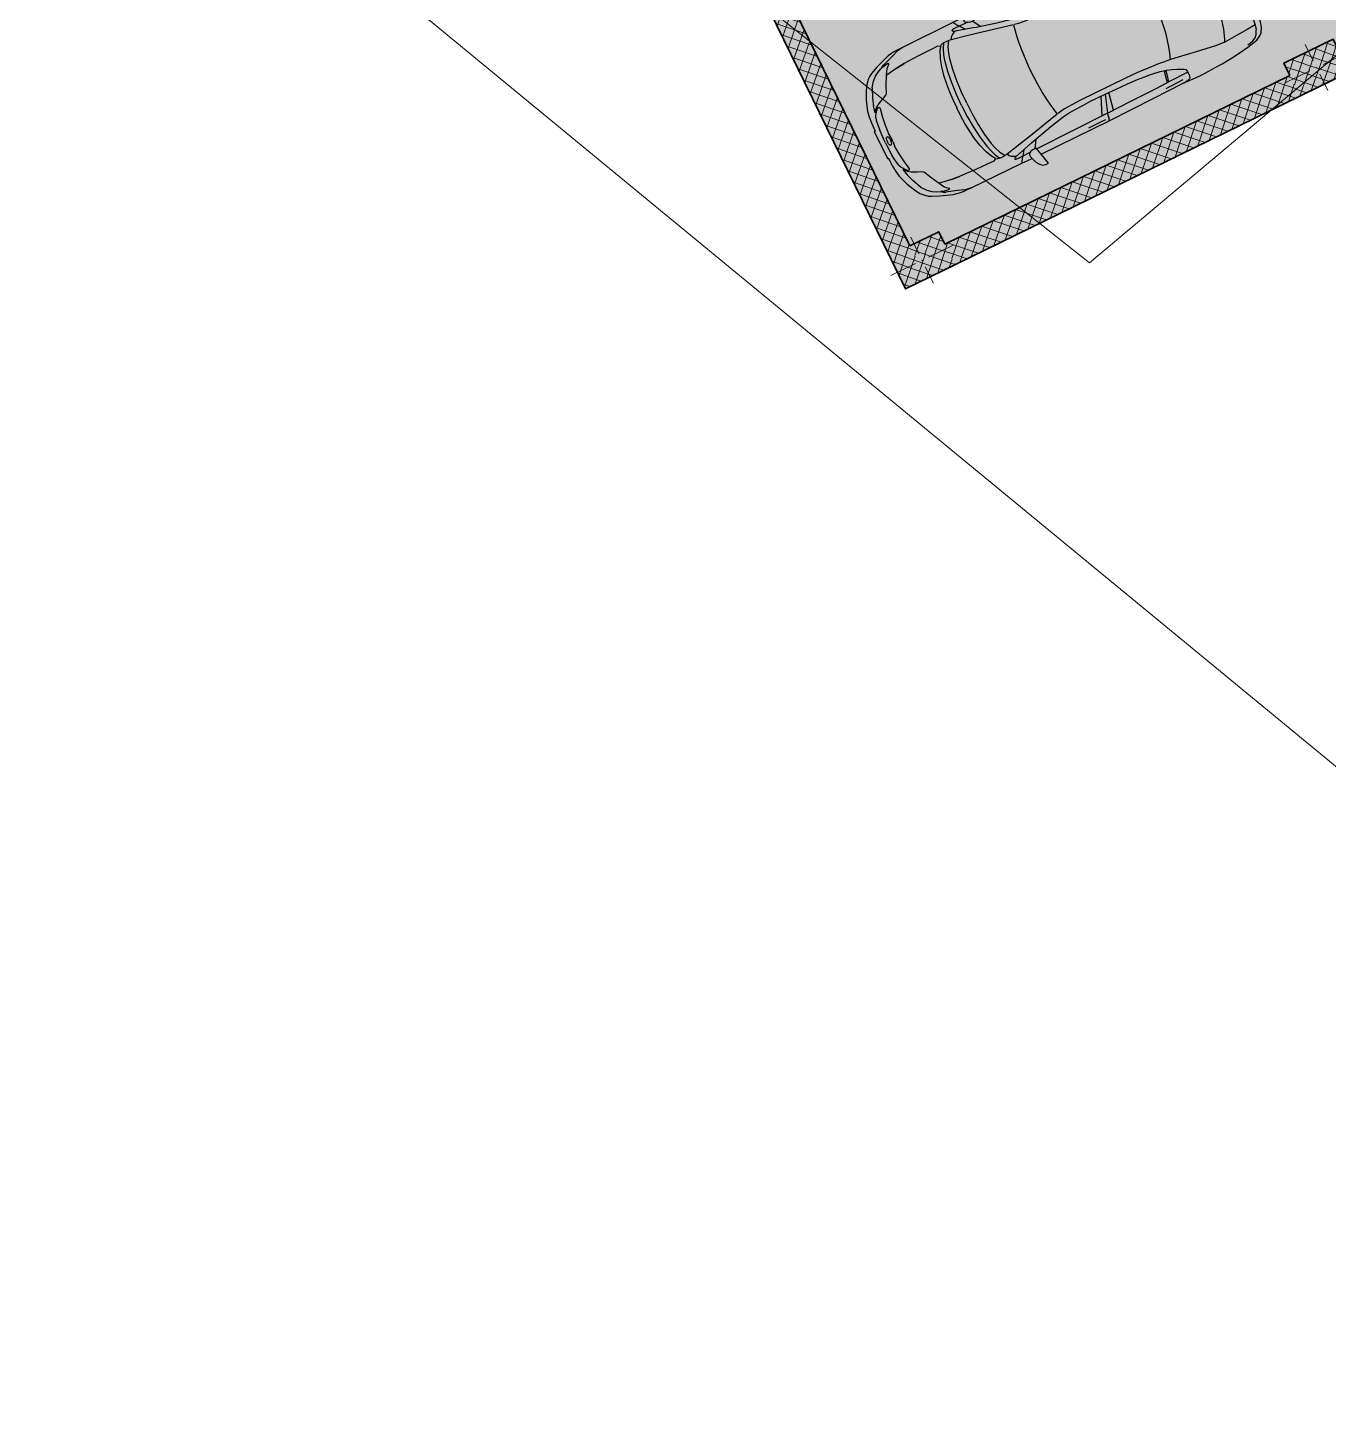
# Model space of a CAD drawing. Header units: metres. Extents: x 7511783 to 7512372, y 4692307 to 4692611.
# Drawn here: x 7511908.67 to 7511922.9, y 4692327.73 to 4692342.79 of the extents above; entities that cross this region are included whole.
import ezdxf

# ---------------------------------------------------------------- set-up
doc = ezdxf.new("R2010")
doc.units = ezdxf.units.M
for name, color, linetype, lineweight in [('2D Drafting - General_Pen_No__1', 7, 'Continuous', 0), ('2D Drafting - General_Pen_No__102', 254, 'Continuous', 0), ('A - Muret', 7, 'Continuous', 0), ('A - Muret_Pen_No__102', 254, 'Continuous', 0), ('A - Muret_Pen_No__7', 7, 'Continuous', 0), ('A - Pllaka Themel', 7, 'Continuous', 0), ('A - Pllaka Themel_Pen_No__42', 8, 'Continuous', 0), ('A - Shtyllat', 7, 'Continuous', 0), ('A - Shtyllat_Pen_No__1', 7, 'Continuous', 0), ('A - Shtyllat_Pen_No__7', 7, 'Continuous', 0), ('bodrum 1 garazhat projekt', 7, 'Continuous', 0), ('garazhat-netw-amiri - b1', 20, 'Continuous', 0), ('Interior - Furniture _Pen_No__42', 8, 'Continuous', 0), ('Parc-Kojshi', 251, 'Continuous', 0), ('Parcelat baze', 7, 'Continuous', 0), ('vijat rregullim', 1, 'Continuous', 0)]:
    doc.layers.add(name, color=color, linetype=linetype, lineweight=lineweight)
pattern_1 = [(44.99999999999998, (0, 0), (-68.94290863686237, 68.94290863686243), []), (135.0000000000001, (0, 0), (68.94290863686219, 68.94290863686261), [])]

# ---------------------------------------------------------------- blocks, each defined once
blk = doc.blocks.new('Slab_5', base_point=(27099.99999994247, -19050.45703700876))
at = {"layer": 'A - Pllaka Themel_Pen_No__42', "color": 8, "linetype": 'Continuous', "lineweight": 25, "flags": 128}
blk.add_lwpolyline([(27099.99999994247, -19050.45703700876), (27099.99999994245, -53141.28956256484), (34367.48378446266, -53141.28956256484), (34572.08011014806, -54047.73212241127), (58725.51372234098, -48551.56399353076), (58577.30438397717, -47886.40318112022), (60192.66493870387, -47573.34216697117), (56976.71528492225, -33242.20353530695), (55470.262655318, -33580.37692266012), (52202.17436583388, -19050.80466526668)], close=True, dxfattribs=at)
blk = doc.blocks.new('Wall_56', base_point=(34367.48378446266, -53141.28956256484))
at = {"layer": 'A - Muret_Pen_No__102', "linetype": 'Continuous', "lineweight": 13}
h = blk.add_hatch(dxfattribs=at)
h.set_pattern_fill('CONCRETE_BLOCK', color=254, style=0, pattern_type=2)
h.set_pattern_definition(pattern_1)
h.paths.add_polyline_path([(27699.99795363154, -52891.2289970041), (27699.99444887056, -53141.22889081796), (31899.99722828543, -53141.2670855601), (31900.00066152068, -52891.26719174623)])
h = blk.add_hatch(dxfattribs=at)
h.set_pattern_fill('CONCRETE_BLOCK', color=254, style=0, pattern_type=2)
h.set_pattern_definition(pattern_1)
h.paths.add_polyline_path([(32499.99726393327, -53141.27253790283), (34367.48373605376, -53141.28956256484), (34567.34503387019, -52891.29141404277), (32500.00071337459, -52891.27260902396)])
at = {"layer": 'A - Muret_Pen_No__7', "color": 7, "linetype": 'Continuous', "lineweight": 35, "flags": 128}
for points in [[(31900.00073594184, -52891.26711058854), (27699.99796182526, -52891.22889418846)], [(34567.34503387019, -52891.29138111936), (32500.00075509367, -52891.27257007082)], [(27699.99442334481, -53141.22889416662), (31899.99719529126, -53141.26711056665)], [(32499.99726640177, -53141.27257004942), (34367.48378446266, -53141.28956256484)]]:
    blk.add_lwpolyline(points, dxfattribs=at)
blk = doc.blocks.new('Wall_57', base_point=(27099.99446052977, -53141.22343468484))
at = {"layer": 'A - Muret_Pen_No__102', "linetype": 'Continuous', "lineweight": 13}
h = blk.add_hatch(dxfattribs=at)
h.set_pattern_fill('CONCRETE_BLOCK', color=254, style=0, pattern_type=2)
h.set_pattern_definition(pattern_1)
h.paths.add_polyline_path([(27099.99446527838, -24550.46328637696), (27099.99446527838, -24700.64005624702), (27099.99999661864, -24550.46328637696)])
h = blk.add_hatch(dxfattribs=at)
h.set_pattern_fill('CONCRETE_BLOCK', color=254, style=0, pattern_type=2)
h.set_pattern_definition(pattern_1)
h.paths.add_polyline_path([(27149.99549334771, -24950.64072994888), (27099.99448670711, -24950.6400098533), (27099.99448670711, -30741.22343479989), (27099.9999774359, -30341.22339273845), (27349.99447924103, -30341.22690320439), (27349.99447924103, -24950.40057807349), (27149.99549334771, -24950.39787771507)])
h = blk.add_hatch(dxfattribs=at)
h.set_pattern_fill('CONCRETE_BLOCK', color=254, style=0, pattern_type=2)
h.set_pattern_definition(pattern_1)
h.paths.add_polyline_path([(27099.99446052978, -36341.22337217613), (27099.99990243904, -35941.22350032902), (27349.99453503392, -35941.22696336218), (27349.99453503392, -30741.22689783305), (27099.99446052978, -30741.22343479989)])
h = blk.add_hatch(dxfattribs=at)
h.set_pattern_fill('CONCRETE_BLOCK', color=254, style=0, pattern_type=2)
h.set_pattern_definition(pattern_1)
h.paths.add_polyline_path([(27099.99446052978, -41941.22340399873), (27100.00003356941, -41541.22340172569), (27349.99446195043, -41541.22684389723), (27349.99446195043, -36341.22681434767), (27099.99446052978, -36341.22337217613)])
h = blk.add_hatch(dxfattribs=at)
h.set_pattern_fill('CONCRETE_BLOCK', color=254, style=0, pattern_type=2)
h.set_pattern_definition(pattern_1)
h.paths.add_polyline_path([(27349.99446195043, -41941.22684617028), (27099.99446052978, -41941.22340399873), (27099.99446052978, -47341.22343468483), (27099.99986965649, -46941.22326849885), (27349.99446195043, -46941.22671067039)])
h = blk.add_hatch(dxfattribs=at)
h.set_pattern_fill('CONCRETE_BLOCK', color=254, style=0, pattern_type=2)
h.set_pattern_definition(pattern_1)
h.paths.add_polyline_path([(27099.99446052977, -47341.22343468483), (27099.99446052977, -53141.22344681752), (27099.99999185401, -52741.22340127719), (27349.99449979585, -52741.22685835483), (27349.99449979585, -47341.22689176247)])
at = {"layer": 'A - Muret_Pen_No__7', "color": 7, "linetype": 'Continuous', "lineweight": 35, "flags": 128}
for points in [[(27099.99446052977, -24550.46326884811), (27099.99446052977, -24700.64005228191)], [(27099.99446052977, -24950.64005230588), (27099.99446052977, -53141.22343468484)], [(27349.99446052978, -30341.22689689446), (27349.99446052978, -24950.40060306269)], [(27349.99446052978, -35941.2268968561), (27349.99446052978, -30741.22689693282)], [(27349.99446052978, -41541.22689681775), (27349.99446052978, -36341.22689689446)], [(27349.99446052978, -46941.2268967794), (27349.99446052978, -41941.2268968561)], [(27349.99446052978, -52741.22689677941), (27349.99446052978, -47341.22689681775)]]:
    blk.add_lwpolyline(points, dxfattribs=at)
blk = doc.blocks.new('Column_122', base_point=(32200, -52941.2854080245))
at = {"layer": 'A - Shtyllat', "linetype": 'Continuous', "lineweight": 0}
h = blk.add_hatch(dxfattribs=at)
h.set_pattern_fill('CONCRETE_BLOCK', color=18, style=0, pattern_type=2)
h.set_pattern_definition(pattern_1)
h.paths.add_polyline_path([(31900.00066152068, -52891.26715668122), (32500.00071337459, -52891.27260902396), (32500.002716276, -52741.28956508634), (31900.00277569439, -52741.28121966378)])
h = blk.add_hatch(dxfattribs=at)
h.set_pattern_fill('CONCRETE_BLOCK', color=18, style=0, pattern_type=2)
h.set_pattern_definition(pattern_1)
h.paths.add_polyline_path([(31899.99721207936, -53141.2670855601), (32499.99726393327, -53141.27253790283), (32500.00071337459, -52891.27260902396), (31900.00066152068, -52891.26715668122)])
h = blk.add_hatch(dxfattribs=at)
h.set_pattern_fill('CONCRETE_BLOCK', color=18, style=0, pattern_type=2)
h.set_pattern_definition(pattern_1)
h.paths.add_polyline_path([(31899.99721207936, -53141.2670855601), (31899.99721207936, -53141.28121714229), (32499.99726393327, -53141.28956256484), (32499.99726393327, -53141.27253790283)])
at = {"layer": 'A - Shtyllat_Pen_No__1', "color": 7, "linetype": 'Continuous', "lineweight": 13}
for p, q in [((32200.00110788253, -52861.28540803217), (32200.00387758888, -52661.28540805135)), ((32120.00000000767, -52941.28430014196), (31820.00000003644, -52941.28014558244)), ((32279.99999999233, -52941.28651590703), (32579.99999996356, -52941.29067046655)), ((32199.99889211746, -53021.28540801683), (32199.99612241112, -53221.28540799765))]:
    blk.add_line(p, q, dxfattribs=at)
blk.add_point((32200, -52941.2854080245), dxfattribs=at)
at = {"layer": 'A - Shtyllat_Pen_No__7', "color": 7, "linetype": 'Continuous', "lineweight": 35, "flags": 128}
for points in [[(32500.00071337459, -52891.27260902396), (32500.002716276, -52741.28956508634), (31900.00277569439, -52741.28121966378), (31900.00066152068, -52891.26715668122)], [(31899.99721207936, -53141.2670855601), (31899.99721207936, -53141.28121714229), (32499.99726393327, -53141.28956256484), (32499.99726393327, -53141.27253790283)]]:
    blk.add_lwpolyline(points, dxfattribs=at)
blk = doc.blocks.new('Column_124', base_point=(27399.99723020736, -52941.22758926353))
at = {"layer": 'A - Shtyllat', "linetype": 'Continuous', "lineweight": 0}
h = blk.add_hatch(dxfattribs=at)
h.set_pattern_fill('CONCRETE_BLOCK', color=18, style=0, pattern_type=2)
h.set_pattern_definition(pattern_1)
h.paths.add_polyline_path([(27099.99446052977, -53141.22346681823), (27349.99450068095, -52891.22576338536), (27349.99450046844, -52741.22690016019), (27100.00002414481, -52741.22346933972)])
h = blk.add_hatch(dxfattribs=at)
h.set_pattern_fill('CONCRETE_BLOCK', color=18, style=0, pattern_type=2)
h.set_pattern_definition(pattern_1)
h.paths.add_polyline_path([(27349.99446052978, -52741.22690015964), (27349.99446052978, -52891.22570945871), (27699.99796182501, -52891.22899028208), (27699.99996472642, -52741.23170348997)])
h = blk.add_hatch(dxfattribs=at)
h.set_pattern_fill('CONCRETE_BLOCK', color=18, style=0, pattern_type=2)
h.set_pattern_definition(pattern_1)
h.paths.add_polyline_path([(27099.99446052977, -53141.22346681823), (27699.99451238368, -53141.22891916095), (27699.99796182501, -52891.22899028208), (27349.99450068095, -52891.22576338536)])
h = blk.add_hatch(dxfattribs=at)
h.set_pattern_fill('CONCRETE_BLOCK', color=18, style=0, pattern_type=2)
h.set_pattern_definition(pattern_1)
h.paths.add_polyline_path([(27099.99446052977, -53141.22346681823), (27699.99451238368, -53141.23170096848)])
at = {"layer": 'A - Shtyllat_Pen_No__1', "color": 7, "linetype": 'Continuous', "lineweight": 13}
for p, q in [((27399.99833808989, -52861.2275892712), (27400.00110779624, -52661.22758929038)), ((27319.99723021503, -52941.226481381), (27019.99723024379, -52941.22232682147)), ((27479.99723019968, -52941.22869714607), (27779.99723017092, -52941.23285170559)), ((27399.99612232482, -53021.22758925587), (27399.99335261847, -53221.22758923668))]:
    blk.add_line(p, q, dxfattribs=at)
blk.add_point((27399.99723020736, -52941.22758926353), dxfattribs=at)
at = {"layer": 'A - Shtyllat_Pen_No__7', "color": 7, "linetype": 'Continuous', "lineweight": 35, "flags": 128}
for points in [[(27699.99796182501, -52891.22899028208), (27699.99996472642, -52741.23170348997), (27349.99446052978, -52741.22690015964)], [(27099.99446052977, -53141.22346681823), (27699.99451238368, -53141.23170096848)]]:
    blk.add_lwpolyline(points, dxfattribs=at)
blk = doc.blocks.new('Car 05 22')
at = {"layer": 'Interior - Furniture _Pen_No__42', "color": 8, "linetype": 'Continuous', "lineweight": 25}
for p, q in [((1961.117547741, 983.221158223), (1928.938242309, 983.221158223)), ((1928.938242309, 983.221158223), (1957.843908175, 858.0544967500001)), ((1996.903176747, 974.9060932165999), (1961.117547741, 983.221158223)), ((2026.89661068, 945.007687052), (1996.903176747, 974.9060932165999)), ((2054.5732194, 897.577022836), (2026.89661068, 945.007687052)), ((-706.3378894982, 775.7872218095), (-757.6903274910002, 747.022066986)), ((-585.227090103, 801.027979058), (-706.3378894982, 775.7872218095)), ((-664.8727541800001, 760.961322365), (-701.0941271610001, 743.2591195180001)), ((-626.571782751, 772.4860242179999), (-664.8727541800001, 760.961322365)), ((-594.8871138119998, 778.4895580349998), (-626.571782751, 772.4860242179999)), ((-483.1389679684001, 817.2581826864), (-585.227090103, 801.027979058)), ((-372.3345973750002, 830.229933465), (-483.1389679684001, 817.2581826864)), ((-251.752794228, 841.043733947), (-372.3345973750002, 830.229933465)), ((-168.2198443133, 844.6061713611999), (-251.752794228, 841.043733947)), ((-78.35772569479998, 850.6357850930001), (-168.2198443133, 844.6061713611999)), ((-24.036324899, 852.2918850640001), (-78.35772569479998, 850.6357850930001)), ((40.3182760438, 852.3336850629998), (-24.036324899, 852.2918850640001)), ((230.8030912739, 845.5192631063), (40.3182760438, 852.3336850629998)), ((124.560977278, 791.3967861309999), (129.0398444, 820.4687779309999)), ((125.693926866, 743.8968737240001), (124.560977278, 791.3967861309999)), ((327.3887276080001, 761.920895626), (125.394377448, 756.455747737)), ((129.0398444, 820.4687779309999), (138.886242882, 832.3883788069998)), ((138.886242882, 832.3883788069998), (165.168377873, 840.275885275)), ((165.168377873, 840.275885275), (194.733578306, 844.324685204)), ((194.733578306, 844.324685204), (230.803091274, 845.519263106)), ((210.873013229, 809.2317387879999), (418.0703055720001, 816.1926024380003)), ((400.0158099590001, 847.596806379), (230.8030912739, 845.5192631063)), ((521.9507803269998, 764.6728959719999), (327.3887276080001, 761.920895626)), ((355.2943663540001, 762.315609428), (339.1227247570001, 683.1192857359999)), ((373.4006373970002, 762.5717151969999), (357.2289958010001, 683.375391506)), ((590.7241636140001, 851.6786068920001), (400.0158099590001, 847.596806379)), ((813.627009446, 769.327996556), (521.9507803269998, 764.6728959719999)), ((856.5325990199999, 856.169707455), (590.7241636140001, 851.6786068920001)), ((1108.59023357, 773.98329714), (813.627009446, 769.327996556)), ((1129.8609284, 858.5331077519999), (856.5325990199999, 856.169707455)), ((1036.25651944, 772.8416796290002), (996.5002997029998, 578.7916468290002)), ((1041.96657906, 578.0240872360001), (1107.56627095, 773.967136299)), ((1173.32542975, 774.895061201), (1090.33970038, 577.89253068)), ((1115.14443198, 808.948201529), (1108.59023357, 773.98329714)), ((1108.59023357, 773.98329714), (1537.61805657, 780.025947399)), ((1119.51383092, 833.2672045809999), (1115.14443198, 808.948201529)), ((1120.16623076, 836.3248049650001), (1119.51383092, 833.2672045809999)), ((1120.69723063, 838.160005195), (1120.16623076, 836.3248049650001)), ((1129.8609284, 858.5331077519999), (1120.69723063, 838.160005195)), ((1536.1071561, 860.3802508980001), (1129.8609284, 858.5331077519999)), ((1162.63563846, 830.4777734580001), (1220.13025657, 829.0713745190002)), ((1220.13025657, 829.0713745190002), (1369.65750367, 831.489072695)), ((1957.843908175, 858.0544967500001), (1536.1071561, 860.3802508980001)), ((1537.61805657, 780.025611521), (1974.99295641, 786.0764425990001)), ((1939.15395607, 686.22492547), (1995.917261, 777.427813481)), ((1957.84390817, 858.0544967500001), (1977.22141076, 777.427813481)), ((1977.22141076, 777.427813481), (2019.59119012, 777.427813481)), ((2000.39650233, 701.591770694), (2213.53100788, 762.9814866290001)), ((2019.59119012, 777.427813481), (2044.48611622, 783.069509224)), ((2044.48611622, 783.069509224), (2063.35562216, 792.2740022800001)), ((2067.91700908, 857.6794056350001), (2054.5732194, 897.577022836)), ((2063.35562216, 792.2740022800001), (2070.42572439, 799.8521965630001)), ((2068.68333559, 787.696981005), (2065.39356605, 794.4584027669999)), ((2119.91703998, 857.4374531180001), (2067.91700908, 857.6794056350001)), ((2075.28112592, 835.6608695470001), (2067.91700908, 857.6794056350001)), ((2068.68333559, 787.696981005), (2148.02030692, 790.4828861469999)), ((2070.42572439, 799.8521965630001), (2075.2191259, 809.3983893609999)), ((2075.2191259, 809.3983893609999), (2075.28112592, 835.6608695470001)), ((2106.51930118, 732.1586113790001), (2148.02030692, 790.4828861469999)), ((2193.165590015, 856.4504063259001), (2119.91703998, 857.4374531180001)), ((2148.02030692, 790.4828861469999), (2166.81146925, 813.814537484)), ((2148.02030692, 790.4828861469999), (2205.61920777, 792.204186117)), ((2166.81146925, 813.814537484), (2182.27381684, 834.081841238)), ((2182.27381684, 834.081841238), (2193.16559002, 856.4504063260001)), ((2808.01466132, 852.5547640039999), (2193.165590015, 856.4504063259001)), ((2205.61920777, 792.204186117), (2227.21980808, 791.0038861380001)), ((2226.59190807, 769.8777067159999), (2213.53100788, 762.9814866290001)), ((2213.53100788, 762.9814866290001), (2238.34670825, 752.240186817)), ((2234.36910819, 773.9630864369999), (2226.59190807, 769.8828865080001)), ((2227.21980808, 791.0038861380001), (2232.61990816, 790.029986155)), ((2232.61990816, 790.029986155), (2237.93539134, 787.2871225249999)), ((2238.46067648, 776.864360243), (2234.36910819, 773.9630864369999)), ((2240.81890828, 784.03918626), (2237.93539134, 787.2871225249999)), ((2238.46067648, 776.864360243), (2240.85090828, 780.5209863219999)), ((2240.85090828, 780.5209863219999), (2240.81890828, 784.03918626)), ((2855.711363900001, 852.6327640009998), (2808.01466132, 852.5547640039999)), ((2808.01466132, 852.5547640039999), (2876.86636504, 843.317264394)), ((2891.44016583, 852.5287640049999), (2855.711363900001, 852.6327640009998)), ((2876.86636504, 843.317264394), (2954.16376923, 813.731165643)), ((2922.51356751, 852.034364026), (2891.44016583, 852.5287640049999)), ((2904.11849592, 832.8863289209997), (2905.06820589, 832.8379901159999)), ((2945.17226874, 849.4061641369999), (2922.51356751, 852.034364026)), ((2989.61447115, 839.6482645490003), (2945.17226874, 849.4061641369999)), ((2954.16376923, 813.731165643), (3075.78877375, 774.6896785450001)), ((3013.55027244, 833.064864827), (2989.61447115, 839.6482645490003)), ((3154.26138006, 782.5577669589998), (3013.55027244, 833.064864827)), ((3022.47491973, 758.305686711), (3023.66221975, 762.4851866380001)), ((3024.49924208, 753.7186598590001), (3022.47491973, 758.305686711)), ((3023.66221975, 762.4851866380001), (3034.64521991, 765.0503865930001)), ((3037.91041996, 743.452886971), (3024.49924208, 753.7186598590001)), ((3034.64521991, 765.0503865930001), (3046.93432009, 763.817386614)), ((3046.93432009, 763.817386614), (3060.9451203, 762.9292866300001)), ((3060.9451203, 762.9292866300001), (3089.85712072, 757.3861867269998)), ((3100.48402088, 763.1120866269999), (3075.78877375, 774.6896785450001)), ((3089.85712072, 757.3861867269998), (3108.43932099, 751.4304868319999)), ((3114.13862108, 753.3111867989999), (3100.48402088, 763.1120866269999)), ((3122.8656212, 746.4359869189999), (3114.13862108, 753.3111867989999)), ((3235.883818752, 747.6101556219), (3154.26138006, 782.5577669589998)), ((-815.0478655078, 667.7598955197002), (-855.0523550635, 511.0116477078998)), ((-784.8200333720001, 721.8124613509999), (-815.0478655078, 667.7598955197002)), ((-757.6903274910002, 747.022066986), (-784.8200333720001, 721.8124613509999)), ((-768.2719792499998, 602.2788720830002), (-782.764796709, 510.0106247469999)), ((-768.2719792499998, 602.2788720830002), (-750.577082573, 669.7773949330001)), ((-764.3441764490001, 617.261773195), (-665.728145997, 623.9546285630003)), ((-729.425104913, 716.3992494200002), (-750.577082573, 669.7773949330001)), ((-701.0941271610001, 743.2591195180001), (-729.425104913, 716.3992494200002)), ((-665.728145997, 623.9546285630003), (-500.877431885, 634.180288886)), ((-500.877431885, 634.180288886), (-383.0238853850001, 641.9613403830001)), ((-383.0238853850001, 641.9613403830001), (-274.220886173, 631.318400078)), ((-274.220886173, 631.318400078), (-56.404854203, 600.536895199)), ((132.429139117, 722.8048827370001), (125.693926866, 743.8968737240001)), ((146.670770152, 710.6062742990001), (132.429139117, 722.8048827370001)), ((171.252864179, 696.6287725440001), (146.670770152, 710.6062742990001)), ((212.566754139, 676.5412700230002), (171.252864179, 696.6287725440001)), ((266.3151410770001, 654.566867265), (212.566754139, 676.5412700230002)), ((319.4903281550001, 636.426864989), (266.3151410770001, 654.566867265)), ((392.7088835140001, 617.8124267930001), (319.4903281550001, 636.426864989)), ((339.1227247570001, 683.1192857359999), (329.5580559370001, 633.8673348859999)), ((357.2289958010001, 683.375391506), (346.76505809, 629.492778784)), ((474.8166917820001, 607.1053878569999), (392.7088835140001, 617.8124267930001)), ((521.3449804749999, 601.6186871690002), (474.8166917820001, 607.1053878569999)), ((1730.35620914, 633.8338533080002), (1562.00595611, 600.596478384)), ((2000.39650233, 701.591770694), (1730.35620914, 633.8338533080002)), ((1779.61280153, 581.7538898049997), (1952.84760406, 621.338789111)), ((1952.84760406, 621.338789111), (2122.045506540001, 659.9572884350001)), ((2122.045506540001, 659.9572884350001), (2293.79610906, 697.6509877739999)), ((2238.34670825, 752.240186817), (2258.53170854, 739.717487037)), ((2258.53170854, 739.717487037), (2269.0398087, 731.086787188)), ((2269.0398087, 731.086787188), (2278.83550884, 721.965087348)), ((2278.83550884, 721.965087348), (2293.79610906, 697.6509877739999)), ((2293.79610906, 697.6509877739999), (2317.1870094, 700.7385877199999)), ((2293.79610906, 697.6386630720001), (2293.79610906, 697.6509877739999)), ((2317.1870094, 700.7385877199999), (2345.74280982, 702.7498876850001)), ((2355.134199750001, 639.912801441), (2317.1870094, 700.7385877199999)), ((2345.74280982, 702.7498876850001), (2378.929310310001, 702.0184876970001)), ((2379.77420337, 575.387091212), (2355.13301598, 639.9159014410001)), ((2410.10490185, 649.1086815510001), (2378.929310310001, 702.0184876970001)), ((2378.929310310001, 702.0184876970001), (2410.57231077, 694.2028878339999)), ((2436.02871163, 583.2244924540001), (2410.10490185, 649.1086815510001)), ((2410.57231077, 694.2028878339999), (2410.58631694, 694.1782473540001)), ((2428.73881104, 681.7061880529999), (2410.57231077, 694.2028878339999)), ((2428.73881104, 681.7061880529999), (2457.25830016, 700.035535323)), ((2428.77597173, 681.700745325), (2428.73881104, 681.7061880529999)), ((2428.77597173, 681.700745325), (2456.66545813, 639.8418234830003)), ((2456.66545813, 639.8418234830003), (2487.236391870001, 574.2621729599999)), ((2457.25830016, 700.035535323), (2535.4819126, 697.9905877680001)), ((2535.422612600001, 697.9916562040003), (2673.21491462, 695.5089878119999)), ((2535.46586986, 697.9894090810001), (2535.4819126, 697.988971943)), ((2673.21491462, 695.5089878119999), (2787.200816290001, 691.4809878819998)), ((2787.200816290001, 691.4809878819998), (2868.415817480001, 687.223087957)), ((2868.395882330001, 687.22488671), (2959.72331881, 678.984388101)), ((2959.72331881, 678.984388101), (2868.415817480001, 687.1969879569999)), ((2959.72331881, 678.984388101), (3047.2313201, 666.2002883250001)), ((3050.61522015, 730.6688871950001), (3037.91041996, 743.452886971)), ((3047.20992906, 666.2041971140001), (3100.00912087, 656.556188494)), ((3064.50712035, 714.6457874760001), (3050.61522015, 730.6688871950001)), ((3076.97452053, 697.807687771), (3064.50712035, 714.6457874760001)), ((3100.00912087, 656.556188494), (3076.97452053, 697.807687771)), ((3152.92075342, 553.873393456), (3100.00912087, 656.556188494)), ((3108.43932099, 751.4304868319999), (3122.8656212, 746.4359869189999)), ((3170.0706946, 726.5554905960001), (3122.8656212, 746.4359869189999)), ((3211.69204952, 701.0151137130001), (3170.0706946, 726.5554905960001)), ((3254.25934432, 663.1775183300001), (3211.69204952, 701.0151137130001)), ((3269.07948628, 728.3294692490001), (3235.883818752, 747.6101556219)), ((3301.867263790001, 602.80900872), (3254.25934432, 663.1775183300001)), ((3298.56678787, 705.6390702070001), (3269.07948628, 728.3294692490001)), ((3337.33388997, 663.3806719909999), (3298.56678787, 705.6390702070001)), ((3301.867263790001, 602.80900872), (3346.015513130001, 501.4217980699999)), ((3374.49419199, 603.583974516), (3337.33388997, 663.3806719909999)), ((3418.40079436, 512.7439783509999), (3374.49419199, 603.583974516)), ((-855.0523550635, 511.0116477078998), (-874.6778528530002, 344.9579771100001)), ((-782.7621654889999, 510.027376359), (-794.5333543099999, 390.6265818930001)), ((-56.404854203, 600.536895199), (145.941775497, 566.5900898169999)), ((145.941775497, 566.5900898169999), (233.261172115, 552.312592089)), ((233.261172115, 552.312592089), (315.3092800730001, 541.359190513)), ((315.2936019620001, 541.3606176840001), (384.2945810830001, 535.0794906230001)), ((384.2815104790001, 535.080362318), (454.174320738, 530.4191213629999)), ((454.170282107, 530.4193907049998), (526.242583163, 526.2868907769997)), ((569.9935686519999, 596.8381865689998), (521.3449804749999, 601.6186871690002)), ((526.2331313149998, 526.2873073839999), (627.7018846490002, 521.814890855)), ((652.59274858, 590.9845858339997), (569.9935686519999, 596.8381865689998)), ((627.698546207, 521.8149872519999), (756.75876515, 518.0884218199999)), ((772.8388193580001, 584.9903850819998), (652.59274858, 590.9845858339997)), ((756.75876515, 518.0884218199999), (1322.62824821, 518.052230308)), ((907.2666866909999, 580.298084493), (772.8388193580001, 584.9903850819998)), ((1041.96657906, 578.0240872360001), (907.2666866909999, 580.298084493)), ((1227.79815085, 577.5186957939999), (1041.96657906, 578.0240872360001)), ((1316.09897866, 580.475793563), (1227.79815085, 577.5186957939999)), ((1403.02450604, 584.4121905939998), (1316.09897866, 580.475793563)), ((1322.62824821, 518.052230308), (1420.49779626, 521.652890858)), ((1483.8761315, 590.1361862749999), (1403.02450604, 584.4121905939998)), ((1420.49066257, 521.652523245), (1466.64156934, 524.030772681)), ((1466.62639694, 524.0299908169999), (1510.87647584, 527.594696836)), ((1562.00595611, 600.596478384), (1483.8761315, 590.1361862749999)), ((1510.85529759, 527.5929907539999), (1554.25309822, 533.0576906580001)), ((1554.25309822, 533.0576906580001), (1596.82961355, 540.969674969)), ((1597.28918852, 541.1774857889999), (1596.65116701, 540.8889849259999)), ((1610.72419049, 544.0665862469999), (1779.61280153, 581.7538898049997)), ((2397.334105950001, 514.2584815219999), (2379.77250853, 575.3929912130001)), ((2419.31580918, 395.7362626700001), (2397.33316008, 514.2635815229997)), ((2453.63941421, 521.616582688), (2436.02871163, 583.2244924540001)), ((2477.61661773, 401.0764635800001), (2453.63941421, 521.616582688)), ((2487.236391870001, 574.2621729599999), (2491.79934275, 562.0052962960001)), ((2491.79994982, 562.0052962960001), (2517.90263133, 477.034766618)), ((2517.90263133, 477.034766618), (2537.54372273, 384.0810341510001)), ((3189.62073735, 475.569766106), (3152.92075342, 553.873393456)), ((3199.39883308, 466.7584630290001), (3189.62073735, 475.569766106)), ((3220.69886845, 454.388540188), (3199.39883308, 466.7584630290001)), ((3256.10680826, 439.2417534179999), (3220.67662376, 454.4014587129999)), ((3346.015513130001, 501.4217980699999), (3374.297465860001, 419.557472908)), ((3457.47689648, 393.0984834030001), (3418.40079436, 512.7439783509999)), ((-874.6778528530002, 344.9579771100001), (-882.944054645, 194.680643518)), ((-794.5333543099999, 390.6265818930001), (-802.4328468090001, 258.715288008)), ((2433.73206705, 266.091642182), (2419.31580918, 395.7362626700001)), ((2493.88922012, 269.050242651), (2477.61661773, 401.0764635800001)), ((2537.54372273, 384.0810341510001), (2551.45611664, 285.6281997640001)), ((3288.390194130001, 425.101248479), (3256.10680826, 439.2417534179999)), ((3319.36158057, 408.41284265), (3288.390194130001, 425.101248479)), ((3353.46269085, 384.2512837760001), (3319.36158057, 408.41284265)), ((3321.23357975, 370.497229407), (3320.99727986, 362.132926485)), ((3320.99727986, 362.132926485), (3338.31527228, 276.8564967000001)), ((3324.654278260001, 377.297531782), (3321.23357975, 370.497229407)), ((3328.30797666, 379.591332583), (3324.654278260001, 377.297531782)), ((3338.468372210001, 379.4523325350001), (3328.30797666, 379.591332583)), ((3363.640761200001, 357.811724976), (3338.468372210001, 379.4523325350001)), ((3377.182392130001, 359.9734848010001), (3353.46269085, 384.2512837760001)), ((3396.66521323, 315.8049103040001), (3363.640761200001, 357.811724976)), ((3391.09039087, 344.247647689), (3374.297465860001, 419.557472908)), ((3391.09039087, 344.247647689), (3377.182392130001, 359.9734848010001)), ((3408.0703938, 289.3779877820001), (3396.66521323, 315.8049103040001)), ((3468.34279707, 330.9338860280001), (3457.47689648, 393.0984834030001)), ((3474.4914974, 263.721088865), (3468.34279707, 330.9338860280001)), ((-882.944054645, 194.680643518), (-885.3767076889999, 0)), ((-802.4328468090001, 258.715288008), (-806.8131426489999, 124.936494209)), ((2441.61713002, 131.955220918), (2433.73181129, 266.093942182)), ((2503.10292147, 133.173421111), (2493.88922012, 269.050242651)), ((2551.45611664, 285.6281997640001), (2559.71041303, 193.693567653)), ((2559.71041303, 193.693567653), (2564.38081099, 101.185635342)), ((3338.31527228, 276.8564967000001), (3351.882966340001, 172.661960307)), ((3351.882966340001, 172.661960307), (3358.343763510001, 75.87012649980001)), ((3408.0703938, 289.3779877820001), (3413.77629411, 267.259988716)), ((3413.77548775, 267.2641933500001), (3418.45445829, 242.866384828)), ((3418.452194370001, 242.878189745), (3424.044894670001, 200.723791525)), ((3424.044894670001, 200.723791525), (3427.72848251, 152.023715234)), ((3432.36383112, 39.98011396419999), (3427.72848251, 152.023715234)), ((3478.33319761, 199.917191559), (3474.4914974, 263.721088865)), ((3479.35651311, 164.9481933352), (3478.33319761, 199.917191559)), ((3489.519598210001, 164.9481933352), (3479.35651311, 164.9481933352)), ((3489.519598210001, -164.9481933352), (3489.519598210001, 164.9481933352)), ((-885.3767076889999, 0), (-882.944054645, -194.680643518)), ((-806.8131426489999, 124.936494209), (-808.0470753050001, 0)), ((-806.8131426489999, -124.936494209), (-808.0470753050001, 1.477e-13)), ((2444.0197128, -0.0273000043277), (2441.61701245, 131.957220918)), ((2444.0197128, 0.0273000043271), (2441.61701245, -131.957220918)), ((2506.01959488, -3.86e-13), (2503.10292147, 133.173421111)), ((2564.38081099, 101.185635342), (2566.01761027, -0.00610000213065)), ((2564.38081099, -101.185635342), (2566.01761027, 0.00610000212997)), ((3353.95786543, 27.8932505984), (3358.343763510001, 75.87012649980001)), ((3353.95786543, 27.8932505984), (3353.95786543, -0.7649002671629999)), ((3353.95786543, -27.8932505984), (3353.95786543, 0.7649002671619999)), ((3370.89075802, 11.74110410089999), (3370.32315827, -0.7649002671629999)), ((3370.89075802, -11.74110410089999), (3370.32315827, 0.7649002671619999)), ((3372.49235732, 23.6550082622), (3370.89075802, 11.74110410089999)), ((3376.267285060001, 38.99395092400001), (3372.49235732, 23.6550082622)), ((3381.98685317, 46.5714162664), (3376.267285060001, 38.99395092400001)), ((3386.21005132, 48.3522168884), (3381.98685317, 46.5714162664)), ((3386.21005132, 48.3522168884), (3394.28954778, 48.3522168884)), ((3398.51284593, 46.5714162664), (3394.28954778, 48.3522168884)), ((3404.23226311, 38.99375151340001), (3398.51284593, 46.5714162664)), ((3404.23226311, 38.99375151340001), (3408.00714178, 23.6550082622)), ((3408.00714178, 23.6550082622), (3409.766541010001, 8.055102813469999)), ((3409.766541010001, 8.055102813469999), (3409.766541010001, -4.961e-13)), ((3431.76949509, 57.3729975776), (3431.76949509, 56.7710829698)), ((3432.04453126, -0.0109000038072), (3432.36383112, 39.98011396419999)), ((3432.04453126, 0.0109000038063), (3432.36383112, -39.98011396419999)), ((-802.4328468090001, -258.715288008), (-806.8131426489999, -124.936494209)), ((2441.61713002, -131.955220918), (2433.73181129, -266.093942182)), ((2503.10292147, -133.173421111), (2493.88922012, -269.050242651)), ((2506.01959488, -2.78e-13), (2503.10292147, -133.173421111)), ((2559.71041303, -193.693567653), (2564.38081099, -101.185635342)), ((3351.882966340001, -172.661960307), (3358.343763510001, -75.87012649980001)), ((3353.95786543, -27.8932505984), (3358.343763510001, -75.87012649980001)), ((3372.49235732, -23.6550082622), (3370.89075802, -11.74110410089999)), ((3376.267285060001, -38.99395092400001), (3372.49235732, -23.6550082622)), ((3381.98685317, -46.5714162664), (3376.267285060001, -38.99395092400001)), ((3386.21005132, -48.3522168884), (3381.98685317, -46.5714162664)), ((3386.21005132, -48.3522168884), (3394.28954778, -48.3522168884)), ((3398.51284593, -46.5714162664), (3394.28954778, -48.3522168884)), ((3404.23226311, -38.99375151340001), (3398.51284593, -46.5714162664)), ((3404.23226311, -38.99375151340001), (3408.00714178, -23.6550082622)), ((3408.00714178, -23.6550082622), (3409.766541010001, -8.055102813469999)), ((3409.766541010001, -8.055102813469999), (3409.766541010001, -3.892e-13)), ((3432.36383112, -39.98011396419999), (3427.72848251, -152.023715234)), ((3431.76949509, -57.3729975776), (3431.76949509, -56.7710829698)), ((-882.944054645, -194.680643518), (-874.6778528530002, -344.9579771100001)), ((-794.5333543099999, -390.6265818930001), (-802.4328468090001, -258.715288008)), ((2433.73206705, -266.091642182), (2419.31580918, -395.7362626700001)), ((2493.88922012, -269.050242651), (2477.61661773, -401.0764635800001)), ((2537.54372273, -384.0810341510001), (2551.45611664, -285.6281997640001)), ((2551.45611664, -285.6281997640001), (2559.71041303, -193.693567653)), ((3320.99727986, -362.132926485), (3338.31527228, -276.8564967000001)), ((3338.31527228, -276.8564967000001), (3351.882966340001, -172.661960307)), ((3408.0703938, -289.3779877820001), (3396.66521323, -315.8049103040001)), ((3408.0703938, -289.3779877820001), (3413.77629411, -267.259988716)), ((3413.77548775, -267.2641933500001), (3418.45445829, -242.866384828)), ((3418.452194370001, -242.878189745), (3424.044894670001, -200.723791525)), ((3424.044894670001, -200.723791525), (3427.72848251, -152.023715234)), ((3468.34279707, -330.9338860280001), (3474.4914974, -263.721088865)), ((3474.4914974, -263.721088865), (3478.33319761, -199.917191559)), ((3478.33319761, -199.917191559), (3479.35651311, -164.9481933352)), ((3479.35651311, -164.9481933352), (3489.519598210001, -164.9481933352)), ((-874.6778528530002, -344.9579771100001), (-855.0523550635, -511.0116477078998)), ((-782.7621654889999, -510.027376359), (-794.5333543099999, -390.6265818930001)), ((2419.31580918, -395.7362626700001), (2397.33316008, -514.2635815229997)), ((2477.61661773, -401.0764635800001), (2453.63941421, -521.616582688)), ((2517.90263133, -477.034766618), (2537.54372273, -384.0810341510001)), ((3256.10680826, -439.2417534179999), (3220.67662376, -454.4014587129999)), ((3288.390194130001, -425.101248479), (3256.10680826, -439.2417534179999)), ((3319.36158057, -408.41284265), (3288.390194130001, -425.101248479)), ((3353.46269085, -384.2512837760001), (3319.36158057, -408.41284265)), ((3321.23357975, -370.497229407), (3320.99727986, -362.132926485)), ((3324.654278260001, -377.297531782), (3321.23357975, -370.497229407)), ((3328.30797666, -379.591332583), (3324.654278260001, -377.297531782)), ((3338.468372210001, -379.4523325350001), (3328.30797666, -379.591332583)), ((3363.640761200001, -357.811724976), (3338.468372210001, -379.4523325350001)), ((3346.015513130001, -501.4217980699999), (3374.297465860001, -419.557472908)), ((3377.182392130001, -359.9734848010001), (3353.46269085, -384.2512837760001)), ((3396.66521323, -315.8049103040001), (3363.640761200001, -357.811724976)), ((3391.09039087, -344.247647689), (3374.297465860001, -419.557472908)), ((3391.09039087, -344.247647689), (3377.182392130001, -359.9734848010001)), ((3418.40079436, -512.7439783509999), (3457.47689648, -393.0984834030001)), ((3457.47689648, -393.0984834030001), (3468.34279707, -330.9338860280001)), ((-855.0523550635, -511.0116477078998), (-815.0478655078, -667.7598955197002)), ((-768.2719792499998, -602.2788720830002), (-782.764796709, -510.0106247469999)), ((-274.220886173, -631.318400078), (-56.404854203, -600.536895199)), ((-56.404854203, -600.536895199), (145.941775497, -566.5900898169999)), ((145.941775497, -566.5900898169999), (233.261172115, -552.312592089)), ((233.261172115, -552.312592089), (315.3092800730001, -541.359190513)), ((315.2936019620001, -541.3606176840001), (384.2945810830001, -535.0794906230001)), ((384.2815104790001, -535.080362318), (454.174320738, -530.4191213629999)), ((454.170282107, -530.4193907049998), (526.242583163, -526.2868907769997)), ((521.3449804749999, -601.6186871690002), (474.8166917820001, -607.1053878569999)), ((569.9935686519999, -596.8381865689998), (521.3449804749999, -601.6186871690002)), ((526.2331313149998, -526.2873073839999), (627.7018846490002, -521.814890855)), ((652.59274858, -590.9845858339997), (569.9935686519999, -596.8381865689998)), ((627.698546207, -521.8149872519999), (756.75876515, -518.0884218199999)), ((772.8388193580001, -584.9903850819998), (652.59274858, -590.9845858339997)), ((756.75876515, -518.0884218199999), (1322.62824821, -518.052230308)), ((907.2666866909999, -580.298084493), (772.8388193580001, -584.9903850819998)), ((1041.96657906, -578.0240872360001), (907.2666866909999, -580.298084493)), ((1036.25651944, -772.8416796290002), (996.5002997029998, -578.7916468290002)), ((1227.79815085, -577.5186957939999), (1041.96657906, -578.0240872360001)), ((1041.96657906, -578.0240872360001), (1107.56627095, -773.967136299)), ((1173.32542975, -774.895061201), (1090.33970038, -577.89253068)), ((1316.09897866, -580.475793563), (1227.79815085, -577.5186957939999)), ((1403.02450604, -584.4121905939998), (1316.09897866, -580.475793563)), ((1322.62824821, -518.052230308), (1420.49779626, -521.652890858)), ((1483.8761315, -590.1361862749999), (1403.02450604, -584.4121905939998)), ((1420.49066257, -521.652523245), (1466.64156934, -524.030772681)), ((1466.62639694, -524.0299908169999), (1510.87647584, -527.594696836)), ((1562.00595611, -600.596478384), (1483.8761315, -590.1361862749999)), ((1510.85529759, -527.5929907539999), (1554.25309822, -533.0576906580001)), ((1554.25309822, -533.0576906580001), (1596.82961355, -540.969674969)), ((1730.35620914, -633.8338533080002), (1562.00595611, -600.596478384)), ((1597.28918852, -541.1774857889999), (1596.65116701, -540.8889849259999)), ((1610.72419049, -544.0665862469999), (1779.61280153, -581.7538898049997)), ((1779.61280153, -581.7538898049997), (1952.84760406, -621.338789111)), ((2379.77420337, -575.387091212), (2355.13301598, -639.9159014410001)), ((2397.334105950001, -514.2584815219999), (2379.77250853, -575.3929912130001)), ((2436.02871163, -583.2244924540001), (2410.10490185, -649.1086815510001)), ((2453.63941421, -521.616582688), (2436.02871163, -583.2244924540001)), ((2456.66545813, -639.8418234830003), (2487.236391870001, -574.2621729599999)), ((2487.236391870001, -574.2621729599999), (2491.79934275, -562.0052962960001)), ((2491.79994982, -562.0052962960001), (2517.90263133, -477.034766618)), ((3152.92075342, -553.873393456), (3100.00912087, -656.556188494)), ((3189.62073735, -475.569766106), (3152.92075342, -553.873393456)), ((3199.39883308, -466.7584630290001), (3189.62073735, -475.569766106)), ((3220.69886845, -454.388540188), (3199.39883308, -466.7584630290001)), ((3301.867263790001, -602.80900872), (3346.015513130001, -501.4217980699999)), ((3374.49419199, -603.583974516), (3418.40079436, -512.7439783509999)), ((-815.0478655078, -667.7598955197002), (-784.8200333720001, -721.8124613509999)), ((-784.8200333720001, -721.8124613509999), (-757.6903274910002, -747.022066986)), ((-768.2719792499998, -602.2788720830002), (-750.577082573, -669.7773949330001)), ((-764.3441764490001, -617.261773195), (-665.728145997, -623.9546285630003)), ((-757.6903274910002, -747.022066986), (-706.3378894982, -775.7872218095)), ((-729.425104913, -716.3992494200002), (-750.577082573, -669.7773949330001)), ((-701.0941271610001, -743.2591195180001), (-729.425104913, -716.3992494200002)), ((-664.8727541800001, -760.961322365), (-701.0941271610001, -743.2591195180001)), ((-665.728145997, -623.9546285630003), (-500.877431885, -634.180288886)), ((-500.877431885, -634.180288886), (-383.0238853850001, -641.9613403830001)), ((-383.0238853850001, -641.9613403830001), (-274.220886173, -631.318400078)), ((125.693926866, -743.8968737240001), (124.560977278, -791.3967861309999)), ((132.429139117, -722.8048827370001), (125.693926866, -743.8968737240001)), ((146.670770152, -710.6062742990001), (132.429139117, -722.8048827370001)), ((171.252864179, -696.6287725440001), (146.670770152, -710.6062742990001)), ((212.566754139, -676.5412700230002), (171.252864179, -696.6287725440001)), ((266.3151410770001, -654.566867265), (212.566754139, -676.5412700230002)), ((319.4903281550001, -636.426864989), (266.3151410770001, -654.566867265)), ((392.7088835140001, -617.8124267930001), (319.4903281550001, -636.426864989)), ((339.1227247570001, -683.1192857359999), (329.5580559370001, -633.8673348859999)), ((355.2943663540001, -762.315609428), (339.1227247570001, -683.1192857359999)), ((357.2289958010001, -683.375391506), (346.76505809, -629.492778784)), ((373.4006373970002, -762.5717151969999), (357.2289958010001, -683.375391506)), ((474.8166917820001, -607.1053878569999), (392.7088835140001, -617.8124267930001)), ((2000.39650233, -701.591770694), (1730.35620914, -633.8338533080002)), ((1939.15395607, -686.22492547), (1995.917261, -777.427813481)), ((1952.84760406, -621.338789111), (2122.045506540001, -659.9572884350001)), ((2000.39650233, -701.591770694), (2213.53100788, -762.9814866290001)), ((2106.51930118, -732.1586113790001), (2148.02030692, -790.4828861469999)), ((2122.045506540001, -659.9572884350001), (2293.79610906, -697.6509877739999)), ((2213.53100788, -762.9814866290001), (2238.34670825, -752.240186817)), ((2238.34670825, -752.240186817), (2258.53170854, -739.717487037)), ((2258.53170854, -739.717487037), (2269.0398087, -731.086787188)), ((2269.0398087, -731.086787188), (2278.83550884, -721.965087348)), ((2278.83550884, -721.965087348), (2293.79610906, -697.6509877739999)), ((2293.79610906, -697.6386630720001), (2293.79610906, -697.6509877739999)), ((2293.79610906, -697.6509877739999), (2317.1870094, -700.7385877199999)), ((2355.134199750001, -639.912801441), (2317.1870094, -700.7385877199999)), ((2317.1870094, -700.7385877199999), (2345.74280982, -702.7498876850001)), ((2345.74280982, -702.7498876850001), (2378.929310310001, -702.0184876970001)), ((2410.10490185, -649.1086815510001), (2378.929310310001, -702.0184876970001)), ((2378.929310310001, -702.0184876970001), (2410.57231077, -694.2028878339999)), ((2428.73881104, -681.7061880529999), (2410.57231077, -694.2028878339999)), ((2410.57231077, -694.2028878339999), (2410.58631694, -694.1782473540001)), ((2428.77597173, -681.700745325), (2428.73881104, -681.7061880529999)), ((2428.73881104, -681.7061880529999), (2457.25830016, -700.035535323)), ((2428.77597173, -681.700745325), (2456.66545813, -639.8418234830003)), ((2457.25830016, -700.035535323), (2535.4819126, -697.9905877680001)), ((2535.422612600001, -697.9916562040003), (2673.21491462, -695.5089878119999)), ((2535.46586986, -697.9894090810001), (2535.4819126, -697.988971943)), ((2673.21491462, -695.5089878119999), (2787.200816290001, -691.4809878819998)), ((2787.200816290001, -691.4809878819998), (2868.415817480001, -687.223087957)), ((2868.395882330001, -687.22488671), (2959.72331881, -678.984388101)), ((2959.72331881, -678.984388101), (2868.415817480001, -687.1969879569999)), ((2959.72331881, -678.984388101), (3047.2313201, -666.2002883250001)), ((3037.91041996, -743.452886971), (3024.49924208, -753.7186598590001)), ((3050.61522015, -730.6688871950001), (3037.91041996, -743.452886971)), ((3047.20992906, -666.2041971140001), (3100.00912087, -656.556188494)), ((3064.50712035, -714.6457874760001), (3050.61522015, -730.6688871950001)), ((3076.97452053, -697.807687771), (3064.50712035, -714.6457874760001)), ((3100.00912087, -656.556188494), (3076.97452053, -697.807687771)), ((3089.85712072, -757.3861867269998), (3108.43932099, -751.4304868319999)), ((3108.43932099, -751.4304868319999), (3122.8656212, -746.4359869189999)), ((3122.8656212, -746.4359869189999), (3114.13862108, -753.3111867989999)), ((3170.0706946, -726.5554905960001), (3122.8656212, -746.4359869189999)), ((3154.26138006, -782.5577669589998), (3235.883818752, -747.6101556219)), ((3211.69204952, -701.0151137130001), (3170.0706946, -726.5554905960001)), ((3254.25934432, -663.1775183300001), (3211.69204952, -701.0151137130001)), ((3235.883818752, -747.6101556219), (3269.07948628, -728.3294692490001)), ((3301.867263790001, -602.80900872), (3254.25934432, -663.1775183300001)), ((3269.07948628, -728.3294692490001), (3298.56678787, -705.6390702070001)), ((3298.56678787, -705.6390702070001), (3337.33388997, -663.3806719909999)), ((3337.33388997, -663.3806719909999), (3374.49419199, -603.583974516)), ((-706.3378894982, -775.7872218095), (-585.227090103, -801.027979058)), ((-626.571782751, -772.4860242179999), (-664.8727541800001, -760.961322365)), ((-594.8871138119998, -778.4895580349998), (-626.571782751, -772.4860242179999)), ((-585.227090103, -801.027979058), (-483.149337101, -817.256968783)), ((-483.149337101, -817.256968783), (-372.3345973750002, -830.229933465)), ((-372.3345973750002, -830.229933465), (-251.752794228, -841.043733947)), ((-251.752794228, -841.043733947), (-168.2198443133, -844.6061713611999)), ((-168.2198443133, -844.6061713611999), (-78.35772569479998, -850.6357850930001)), ((-78.35772569479998, -850.6357850930001), (-24.036324899, -852.2918850640001)), ((-24.036324899, -852.2918850640001), (40.3182760438, -852.3336850629998)), ((40.3182760438, -852.3336850629998), (230.8030912739, -845.5192631063)), ((124.560977278, -791.3967861309999), (129.0398444, -820.4687779309999)), ((327.3887276080001, -761.920895626), (125.394377448, -756.455747737)), ((129.0398444, -820.4687779309999), (138.886242882, -832.3883788069998)), ((138.886242882, -832.3883788069998), (165.168377873, -840.275885275)), ((165.168377873, -840.275885275), (194.733578306, -844.324685204)), ((194.733578306, -844.324685204), (230.803091274, -845.519263106)), ((210.873013229, -809.2317387879999), (418.0703055720001, -816.1926024380003)), ((230.8030912739, -845.5192631063), (400.0158099590001, -847.596806379)), ((521.9507803269998, -764.6728959719999), (327.3887276080001, -761.920895626)), ((400.0158099590001, -847.596806379), (590.7241636140001, -851.6786068920001)), ((813.627009446, -769.327996556), (521.9507803269998, -764.6728959719999)), ((590.7241636140001, -851.6786068920001), (856.5325990199999, -856.169707455)), ((1108.59023357, -773.98329714), (813.627009446, -769.327996556)), ((856.5325990199999, -856.169707455), (1129.8609284, -858.5331077519999)), ((1108.59023357, -773.98329714), (1537.61805657, -780.025947399)), ((1115.14443198, -808.948201529), (1108.59023357, -773.98329714)), ((1119.51383092, -833.2672045809999), (1115.14443198, -808.948201529)), ((1120.16623076, -836.3248049650001), (1119.51383092, -833.2672045809999)), ((1120.69723063, -838.160005195), (1120.16623076, -836.3248049650001)), ((1129.8609284, -858.5331077519999), (1120.69723063, -838.160005195)), ((1129.8609284, -858.5331077519999), (1536.1071561, -860.3802508980001)), ((1162.63563846, -830.4777734580001), (1220.13025657, -829.0713745190002)), ((1220.13025657, -829.0713745190002), (1369.65750367, -831.489072695)), ((1536.1071561, -860.3802508980001), (1957.84390817, -858.0544967500001)), ((1537.61805657, -780.025611521), (1974.99295641, -786.0764425990001)), ((1957.84390817, -858.0544967500001), (1928.938242309, -983.221158223)), ((1957.84390817, -858.0544967500001), (1977.22141076, -777.427813481)), ((1977.22141076, -777.427813481), (2019.59119012, -777.427813481)), ((2019.59119012, -777.427813481), (2044.48611622, -783.069509224)), ((2026.89661068, -945.007687052), (2054.5732194, -897.577022836)), ((2044.48611622, -783.069509224), (2063.35562216, -792.2740022800001)), ((2054.5732194, -897.577022836), (2067.917009081, -857.6794056350001)), ((2063.35562216, -792.2740022800001), (2070.42572439, -799.8521965630001)), ((2068.68333559, -787.696981005), (2065.39356605, -794.4584027669999)), ((2075.28112592, -835.6608695470001), (2067.91700908, -857.6794056350001)), ((2067.917009081, -857.6794056350001), (2119.91703998, -857.4374531180001)), ((2068.68333559, -787.696981005), (2148.02030692, -790.4828861469999)), ((2070.42572439, -799.8521965630001), (2075.2191259, -809.3983893609999)), ((2075.2191259, -809.3983893609999), (2075.28112592, -835.6608695470001)), ((2119.91703998, -857.4374531180001), (2193.165590015, -856.4504063259001)), ((2148.02030692, -790.4828861469999), (2166.81146925, -813.814537484)), ((2148.02030692, -790.4828861469999), (2205.61920777, -792.204186117)), ((2166.81146925, -813.814537484), (2182.27381684, -834.081841238)), ((2182.27381684, -834.081841238), (2193.16559002, -856.4504063260001)), ((2193.165590015, -856.4504063259001), (2808.01466132, -852.5547640039999)), ((2205.61920777, -792.204186117), (2227.21980808, -791.0038861380001)), ((2226.59190807, -769.8777067159999), (2213.53100788, -762.9814866290001)), ((2234.36910819, -773.9630864369999), (2226.59190807, -769.8828865080001)), ((2227.21980808, -791.0038861380001), (2232.61990816, -790.029986155)), ((2232.61990816, -790.029986155), (2237.93539134, -787.2871225249999)), ((2238.46067648, -776.864360243), (2234.36910819, -773.9630864369999)), ((2240.81890828, -784.03918626), (2237.93539134, -787.2871225249999)), ((2238.46067648, -776.864360243), (2240.85090828, -780.5209863219999)), ((2240.85090828, -780.5209863219999), (2240.81890828, -784.03918626)), ((2808.01466132, -852.5547640039999), (2876.86636504, -843.317264394)), ((2808.01466132, -852.5547640039999), (2855.711363900001, -852.6327640009998)), ((2855.711363900001, -852.6327640009998), (2891.44016583, -852.5287640049999)), ((2876.86636504, -843.317264394), (2954.16376923, -813.731165643)), ((2891.44016583, -852.5287640049999), (2922.51356751, -852.034364026)), ((2922.51356751, -852.034364026), (2945.17226874, -849.4061641369999)), ((2945.17226874, -849.4061641369999), (2989.61447115, -839.6482645490003)), ((2954.16376923, -813.731165643), (3075.78877375, -774.6896785450001)), ((2989.61447115, -839.6482645490003), (3013.55027244, -833.064864827)), ((3013.55027244, -833.064864827), (3154.26138006, -782.5577669589998)), ((3024.49924208, -753.7186598590001), (3022.47491973, -758.305686711)), ((3022.47491973, -758.305686711), (3023.66221975, -762.4851866380001)), ((3023.66221975, -762.4851866380001), (3034.64521991, -765.0503865930001)), ((3034.64521991, -765.0503865930001), (3046.93432009, -763.817386614)), ((3046.93432009, -763.817386614), (3060.9451203, -762.9292866300001)), ((3060.9451203, -762.9292866300001), (3089.85712072, -757.3861867269998)), ((3100.48402088, -763.1120866269999), (3075.78877375, -774.6896785450001)), ((3114.13862108, -753.3111867989999), (3100.48402088, -763.1120866269999)), ((1928.938242309, -983.221158223), (1961.117547741, -983.221158223)), ((1961.117547741, -983.221158223), (1996.903176747, -974.9060932165999)), ((1996.903176747, -974.9060932165999), (2026.89661068, -945.007687052))]:
    blk.add_line(p, q, dxfattribs=at)
for centre, radius, start, end in [((492.8743121958, 217.6762888661), 973.2499460395999, 154.1544541405, 170.9117329646), ((1649.811844864, 0), 1520.416064058, 158.6992078, 201.3007921999999), ((-1245.217819199, 0), 2907.303426369, 349.2141992177, 10.78580078235), ((1856.361619248, -1.736472437241999), 2353.963924674, 170.8803955853, 189.9222862500999), ((492.8743121958, -217.6762888661), 973.2499460395999, 191.230533967, 205.8455458595)]:
    blk.add_arc(centre, radius, start, end, dxfattribs=at)
blk = doc.blocks.new('A$C75F44AD6')
at = {"layer": '2D Drafting - General_Pen_No__102', "linetype": 'Continuous', "lineweight": 0}
blk.add_hatch(color=250, dxfattribs=at).paths.add_polyline_path([(30866.49147692894, 20685.62517982554), (38133.98080086183, 20685.55905194554), (38338.57712654723, 19779.11649209911), (62491.99361482708, 25275.28072439469), (62343.80140037633, 25940.44543339017), (63959.16195510304, 26253.5064475392), (60743.21230132142, 40584.64507920342), (59236.75967171717, 40246.47169185026), (55968.67138223306, 54776.0439492437), (30866.49147692894, 54776.0439492437)])
at = {"layer": '2D Drafting - General_Pen_No__1', "color": 7, "linetype": 'Continuous', "lineweight": 13, "flags": 128}
blk.add_lwpolyline([(30866.49147692894, 20685.62517982554), (38133.98080086183, 20685.55905194554), (38338.57712654723, 19779.11649209911), (62491.99361482708, 25275.28072439469), (62343.80140037633, 25940.44543339017), (63959.16195510304, 26253.5064475392), (60743.21230132142, 40584.64507920342), (59236.75967171717, 40246.47169185026), (55968.67138223306, 54776.0439492437), (30866.49147692894, 54776.0439492437)], close=True, dxfattribs=at)
at = {"layer": 'A - Muret', "color": 7, "lineweight": 35}
for name, p in [('Wall_57', (30866.49147692894, 20685.62517982554)), ('Wall_56', (38133.98080086183, 20685.55905194554))]:
    blk.add_blockref(name, p, dxfattribs=at)
at = {"layer": 'A - Pllaka Themel', "color": 8, "linetype": 'Continuous', "lineweight": 25}
blk.add_blockref('Slab_5', (30866.49701634164, 54776.39157750162), dxfattribs=at)
at = {"layer": 'A - Shtyllat', "color": 7, "lineweight": 35}
for name, p in [('Column_124', (31166.49424660652, 20885.62102524685)), ('Column_122', (35966.49701639917, 20885.56320648588))]:
    blk.add_blockref(name, p, dxfattribs=at)
at = {"layer": 'Interior - Furniture _Pen_No__42', "color": 8, "linetype": 'Continuous', "lineweight": 25, "zscale": 1000, "rotation": 180}
blk.add_blockref('Car 05 22', (34803.88378440855, 22216.29919853638), dxfattribs=at)

msp = doc.modelspace()

# ---------------------------------------------------------------- linework, layer by layer
at = {"layer": 'garazhat-netw-amiri - b1'}
msp.add_circle((7511922.380949954, 4692382.212120953), 75.36126493235138, dxfattribs=at)
at = {"layer": 'Parc-Kojshi', "flags": 128}
msp.add_lwpolyline([(7511984.021, 4692356.967000001), (7511968.34, 4692344.458), (7511962.497, 4692339.88), (7511950.248, 4692331.332), (7511937.962000001, 4692322.418), (7511925.491, 4692332.643), (7511912.211, 4692343.575), (7511910.408, 4692348.041999999), (7511920.285000001, 4692340.217), (7511933.219999999, 4692351.09), (7511932.73, 4692351.679999999), (7511923.269999999, 4692360.23), (7511922.3, 4692361.1), (7511935.68, 4692370.75), (7511934.089999999, 4692373.38), (7511939.919999999, 4692377.23), (7511952.79, 4692386.36), (7511954.993999999, 4692383.377), (7511958.422, 4692378.737), (7511969.121, 4692372.097), (7511973.491, 4692368.387), (7511984.021, 4692356.967000001)], dxfattribs=at)
at = {"layer": 'Parcelat baze', "flags": 128}
msp.add_lwpolyline([(7511984.021, 4692356.967000001), (7511968.34, 4692344.458), (7511962.497, 4692339.88), (7511950.248, 4692331.332), (7511937.962000001, 4692322.418), (7511925.491, 4692332.643), (7511912.211, 4692343.575), (7511910.408, 4692348.041999999), (7511907.287000001, 4692351.18)], dxfattribs=at)
at = {"layer": 'vijat rregullim', "flags": 128}
msp.add_lwpolyline([(7511935.68, 4692370.75), (7511934.089999999, 4692373.38), (7511924.669838073, 4692393.059345807), (7511913.451999999, 4692385.678), (7511902.611, 4692378.578999999), (7511894.291, 4692373.23), (7511894.942999999, 4692372.975999999), (7511892.856000001, 4692371.513999999), (7511892.758, 4692370.324), (7511892.71, 4692369.742999999), (7511892.786, 4692367.666), (7511893.466, 4692365.435), (7511897.246000001, 4692360.267), (7511907.287000001, 4692351.18), (7511910.408, 4692348.041999999), (7511920.285000001, 4692340.217), (7511933.219999999, 4692351.09), (7511932.73, 4692351.679999999), (7511923.269999999, 4692360.23), (7511922.3, 4692361.1)], close=True, dxfattribs=at)

# ---------------------------------------------------------------- block references
at = {"layer": 'bodrum 1 garazhat projekt', "xscale": 0.001, "yscale": 0.001, "zscale": 0.001, "rotation": 26.04535599708318}
msp.add_blockref('A$C75F44AD6', (7511899.624007692, 4692307.794563157), dxfattribs=at)

doc.saveas('drawing.dxf')
